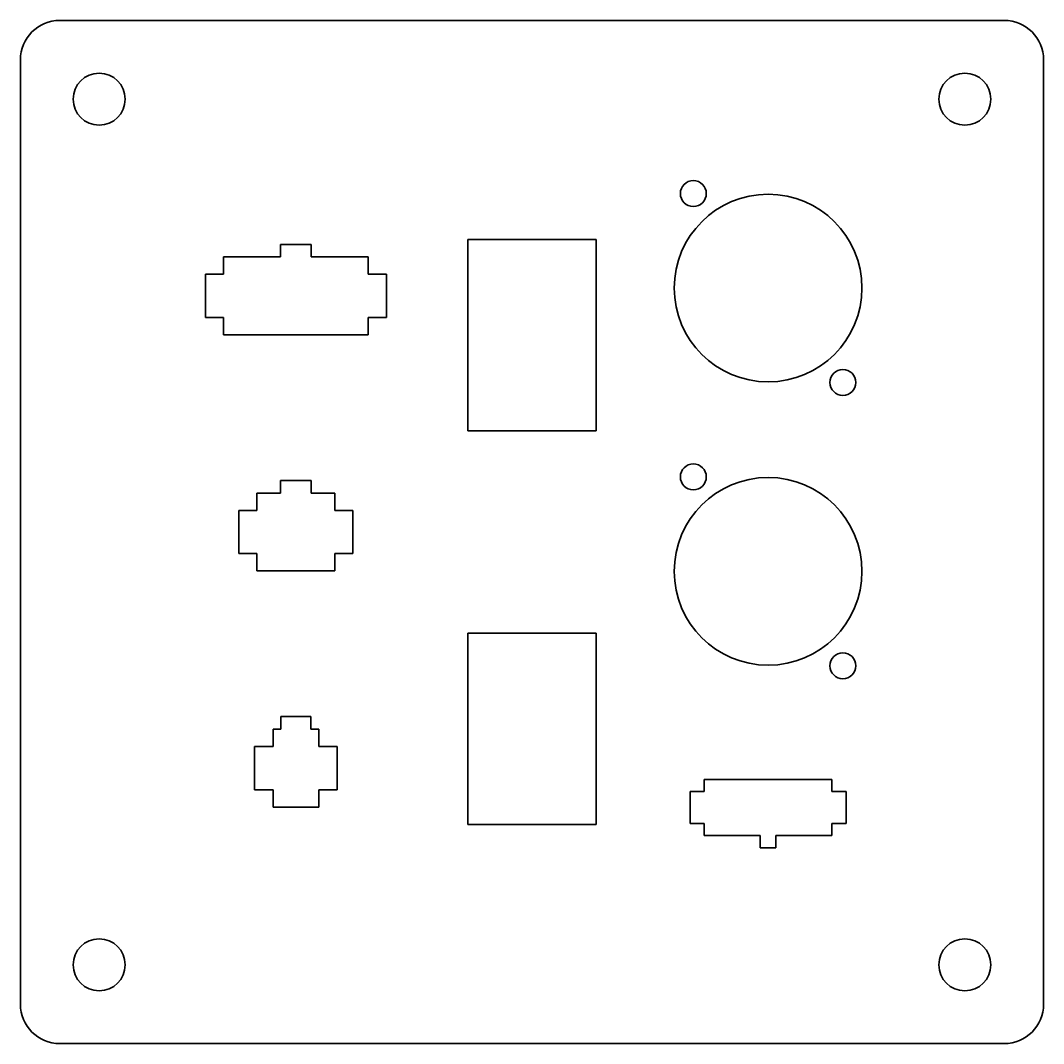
# Model space of a CAD drawing. Header units: millimetres. Extents: x 0 to 130, y 0 to 130.
import ezdxf

# ---------------------------------------------------------------- set-up
doc = ezdxf.new("R2010")
doc.units = ezdxf.units.MM
doc.layers.add('SIMUMAK Visible (ISO)', color=7, linetype='Continuous', lineweight=35)

# ---------------------------------------------------------------- blocks, each defined once
blk = doc.blocks.new('3DOF250-V003-TAPED003_Sheet_3DOF250-V003-TAPED003')
at = {"layer": 'SIMUMAK Visible (ISO)'}
for p, q in [((60, 65), (-60, 65)), ((-65, 60), (-65, -60)), ((65, -60), (65, 60)), ((-31.95, 34.95), (-31.95, 36.55)), ((-31.95, 36.55), (-28.05, 36.55)), ((-28.05, 36.55), (-28.05, 34.95)), ((-8.15, 37.15), (8.15, 37.15)), ((-8.15, 12.85), (-8.15, 37.15)), ((8.15, 37.15), (8.15, 12.85)), ((-39.2, 34.95), (-31.95, 34.95)), ((-39.2, 32.75), (-39.2, 34.95)), ((-28.05, 34.95), (-20.8, 34.95)), ((-20.8, 34.95), (-20.8, 32.75)), ((-41.5, 32.75), (-39.2, 32.75)), ((-41.5, 27.25), (-41.5, 32.75)), ((-20.8, 32.75), (-18.5, 32.75)), ((-18.5, 32.75), (-18.5, 27.25)), ((-39.2, 27.25), (-41.5, 27.25)), ((-39.2, 25.05), (-39.2, 27.25)), ((-18.5, 27.25), (-20.8, 27.25)), ((-20.8, 27.25), (-20.8, 25.05)), ((-20.8, 25.05), (-39.2, 25.05)), ((8.15, 12.85), (-8.15, 12.85)), ((-31.95, 4.95), (-31.95, 6.55)), ((-31.95, 6.55), (-28.05, 6.55)), ((-28.05, 6.55), (-28.05, 4.95)), ((-34.95, 4.95), (-31.95, 4.95)), ((-34.95, 2.75), (-34.95, 4.95)), ((-28.05, 4.95), (-25.05, 4.95)), ((-25.05, 4.95), (-25.05, 2.75)), ((-37.25, 2.75), (-34.95, 2.75)), ((-37.25, -2.75), (-37.25, 2.75)), ((-25.05, 2.75), (-22.75, 2.75)), ((-22.75, 2.75), (-22.75, -2.75)), ((-34.95, -2.75), (-37.25, -2.75)), ((-34.95, -4.95), (-34.95, -2.75)), ((-22.75, -2.75), (-25.05, -2.75)), ((-25.05, -2.75), (-25.05, -4.95)), ((-25.05, -4.95), (-34.95, -4.95)), ((-8.15, -12.85), (8.15, -12.85)), ((-8.15, -37.15), (-8.15, -12.85)), ((8.15, -12.85), (8.15, -37.15)), ((-31.9, -25.05), (-31.9, -23.45)), ((-31.9, -23.45), (-28.1, -23.45)), ((-28.1, -23.45), (-28.1, -25.05)), ((-32.9, -27.25), (-32.9, -25.05)), ((-32.9, -25.05), (-31.9, -25.05)), ((-28.1, -25.05), (-27.1, -25.05)), ((-27.1, -25.05), (-27.1, -27.25)), ((-35.25, -27.25), (-32.9, -27.25)), ((-35.25, -32.75), (-35.25, -27.25)), ((-27.1, -27.25), (-24.75, -27.25)), ((-24.75, -27.25), (-24.75, -32.75)), ((21.895, -31.45), (38.105, -31.45)), ((21.895, -32.97), (21.895, -31.45)), ((38.105, -31.45), (38.105, -32.97)), ((-32.9, -32.75), (-35.25, -32.75)), ((-32.9, -34.95), (-32.9, -32.75)), ((-24.75, -32.75), (-27.1, -32.75)), ((-27.1, -32.75), (-27.1, -34.95)), ((20.1, -32.97), (21.895, -32.97)), ((20.1, -37.03), (20.1, -32.97)), ((38.105, -32.97), (39.9, -32.97)), ((39.9, -32.97), (39.9, -37.03)), ((-27.1, -34.95), (-32.9, -34.95)), ((8.15, -37.15), (-8.15, -37.15)), ((21.895, -37.03), (20.1, -37.03)), ((21.895, -38.55), (21.895, -37.03)), ((39.9, -37.03), (38.105, -37.03)), ((38.105, -37.03), (38.105, -38.55)), ((29.01, -38.55), (21.895, -38.55)), ((29.01, -40.15), (29.01, -38.55)), ((30.99, -38.55), (30.99, -40.15)), ((38.105, -38.55), (30.99, -38.55)), ((30.99, -40.15), (29.01, -40.15)), ((-60, -65), (60, -65))]:
    blk.add_line(p, q, dxfattribs=at)
for centre, radius in [((-55, 55), 3.3), ((55, 55), 3.3), ((20.5, 43), 1.65), ((30, 31), 11.925), ((39.5, 19), 1.65), ((20.5, 7), 1.65), ((30, -5), 11.925), ((39.5, -17), 1.65), ((-55, -55), 3.3), ((55, -55), 3.3)]:
    blk.add_circle(centre, radius, dxfattribs=at)
at = {"layer": 'SIMUMAK Visible (ISO)', "extrusion": (0, 0, -1)}
for centre, start, end in [((60, 60), 0, 90), ((-60, 60), 90, 180), ((60, -60), 270, 0), ((-60, -60), 180, 270)]:
    blk.add_arc(centre, 5, start, end, dxfattribs=at)

msp = doc.modelspace()

# ---------------------------------------------------------------- block references
msp.add_blockref('3DOF250-V003-TAPED003_Sheet_3DOF250-V003-TAPED003', (65, 65))

doc.saveas('drawing.dxf')
